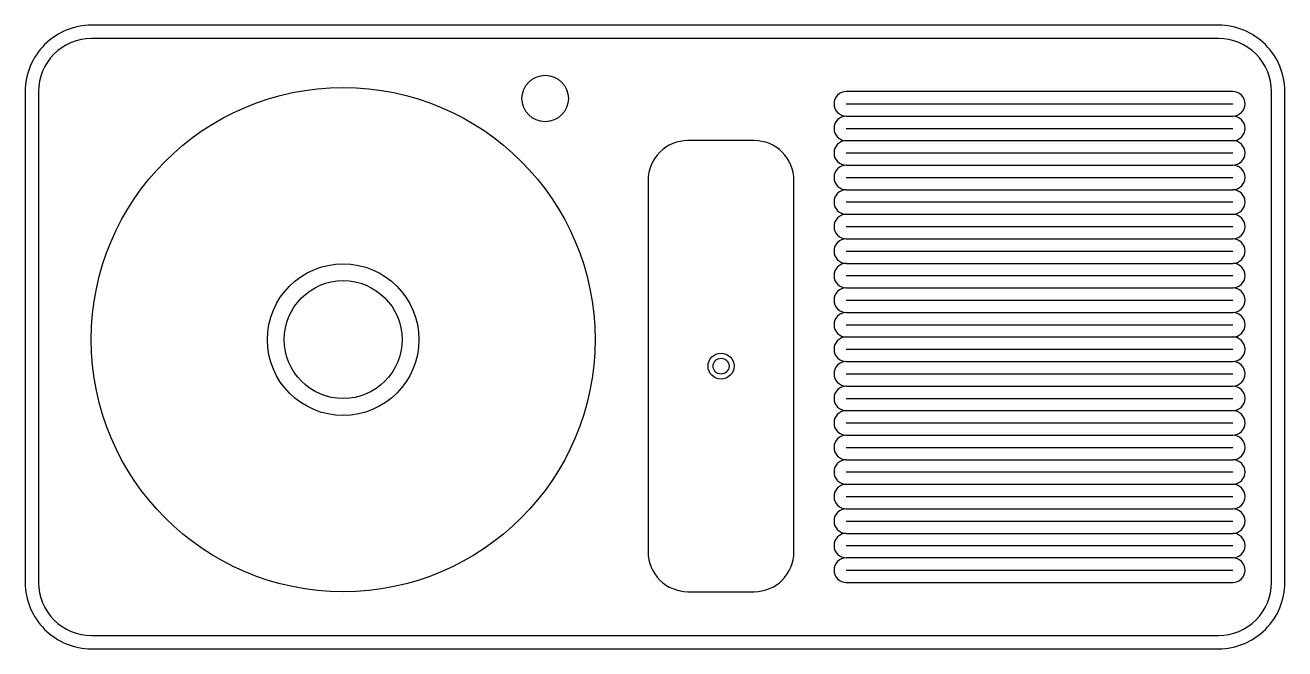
# Model space of a CAD drawing. Extents: x -15 to 935, y -15 to 455.
import ezdxf

# ---------------------------------------------------------------- set-up
doc = ezdxf.new("R2010")
doc.units = 0
doc.layers.get('0').update_dxf_attribs({"linetype": 'CONTINUOUS'})
doc.layers.add('DESENHO-MEDIO', color=7, linetype='CONTINUOUS')

# ---------------------------------------------------------------- blocks, each defined once
blk = doc.blocks.new('ESCOR2')
at = {"layer": 'DESENHO-MEDIO'}
blk.add_lwpolyline([(-144.58, -124.41, 0.414214), (-114.58, -154.41), (-64.58, -154.41, 0.414214), (-34.58, -124.41), (-34.58, 155.59, 0.414214), (-64.58, 185.59), (-114.58, 185.59, 0.414214), (-144.58, 155.59)], format="xyb", close=True, dxfattribs=at)
for radius in [9.79, 6]:
    blk.add_circle((-89.58, 15.59), radius, dxfattribs=at)

msp = doc.modelspace()

# ---------------------------------------------------------------- linework, layer by layer
for p, q in [((604.61, 396.11), (896.11, 396.11)), ((604.61, 386.86), (896.11, 386.86)), ((604.61, 377.61), (896.11, 377.61)), ((604.61, 368.36), (896.11, 368.36)), ((604.61, 359.11), (896.11, 359.11)), ((604.61, 349.86), (896.11, 349.86)), ((604.61, 340.61), (896.11, 340.61)), ((604.61, 331.36), (896.11, 331.36)), ((604.61, 322.11), (896.11, 322.11)), ((604.61, 312.86), (896.11, 312.86)), ((604.61, 303.61), (896.11, 303.61)), ((604.61, 294.36), (896.11, 294.36)), ((604.61, 285.11), (896.11, 285.11)), ((604.61, 275.86), (896.11, 275.86)), ((604.61, 266.61), (896.11, 266.61)), ((604.61, 257.36), (896.11, 257.36)), ((604.61, 248.11), (613.41, 248.11)), ((613.41, 248.11), (885.56, 248.11)), ((885.56, 248.11), (896.11, 248.11)), ((604.61, 238.86), (613.41, 238.86)), ((613.41, 238.86), (885.56, 238.86)), ((885.56, 238.86), (896.11, 238.86)), ((604.61, 229.61), (613.41, 229.61)), ((613.41, 229.61), (885.56, 229.61)), ((885.56, 229.61), (896.11, 229.61)), ((604.61, 220.36), (613.41, 220.36)), ((613.41, 220.36), (885.56, 220.36)), ((885.56, 220.36), (896.11, 220.36)), ((604.61, 211.11), (613.41, 211.11)), ((613.41, 211.11), (885.56, 211.11)), ((885.56, 211.11), (896.11, 211.11)), ((604.61, 201.86), (613.41, 201.86)), ((613.41, 201.86), (885.56, 201.86)), ((885.56, 201.86), (896.11, 201.86)), ((604.61, 192.61), (613.41, 192.61)), ((613.41, 192.61), (885.56, 192.61)), ((885.56, 192.61), (896.11, 192.61)), ((604.61, 183.36), (896.11, 183.36)), ((604.61, 174.11), (896.11, 174.11)), ((604.61, 164.86), (896.11, 164.86)), ((604.61, 155.61), (896.11, 155.61)), ((604.61, 146.36), (896.11, 146.36)), ((604.61, 137.11), (896.11, 137.11)), ((604.61, 127.86), (896.11, 127.86)), ((604.61, 118.61), (896.11, 118.61)), ((604.61, 109.36), (896.11, 109.36)), ((604.61, 100.11), (896.11, 100.11)), ((604.61, 90.86), (896.11, 90.86)), ((604.61, 81.61), (896.11, 81.61)), ((604.61, 72.36), (896.11, 72.36)), ((604.61, 63.11), (896.11, 63.11)), ((896.11, 53.86), (604.61, 53.86)), ((604.61, 44.61), (896.11, 44.61))]:
    msp.add_line(p, q)
for points in [[(-14.64, 35.36, 0.414214), (35.36, -14.64), (885.36, -14.64, 0.414214), (935.36, 35.36), (935.36, 405.36, 0.414214), (885.36, 455.36), (35.36, 455.36, 0.414214), (-14.64, 405.36)], [(35.36, -4.64), (885.36, -4.64, 0.414214), (925.36, 35.36), (925.36, 405.36, 0.414214), (885.36, 445.36), (35.36, 445.36, 0.414214), (-4.64, 405.36), (-4.64, 35.36, 0.414214)], [(896.11, 72.36, 1), (896.11, 90.86, 1), (896.11, 109.36, 1), (896.11, 127.86, 1), (896.11, 146.36, 1), (896.11, 164.86, 1), (896.11, 183.36, 1), (896.11, 201.86, 1), (896.11, 220.36, 1), (896.11, 238.86, 1), (896.11, 257.36, 1), (896.11, 275.86, 1), (896.11, 294.36, 1), (896.11, 312.86, 1), (896.11, 331.36, 1), (896.11, 349.86, 1), (896.11, 368.36, 1), (896.11, 386.86, 1), (896.11, 405.36), (604.61, 405.36, 1), (604.61, 386.86, 1), (604.61, 368.36, 1), (604.61, 349.86, 1), (604.61, 331.36, 1), (604.61, 312.86, 1), (604.61, 294.36, 1), (604.61, 275.86, 1), (604.61, 257.36, 1), (604.61, 238.86, 1), (604.61, 220.36, 1), (604.61, 201.86, 1), (604.61, 183.36, 1), (604.61, 164.86, 1), (604.61, 146.36, 1), (604.61, 127.86, 1), (604.61, 109.36, 1), (604.61, 90.86, 1), (604.61, 72.36, 1), (604.61, 53.86, 1), (604.61, 35.36), (896.11, 35.36, 1), (896.11, 53.86, 1)]]:
    msp.add_lwpolyline(points, format="xyb", close=True)
for centre, radius in [((377.54, 400.11), 17.5), ((225.17, 218.38), 190), ((225.17, 218.38), 57.15), ((225.17, 218.38), 44.45)]:
    msp.add_circle(centre, radius)

# ---------------------------------------------------------------- block references
msp.add_blockref('ESCOR2', (599.75, 182.8))

doc.saveas('drawing.dxf')
